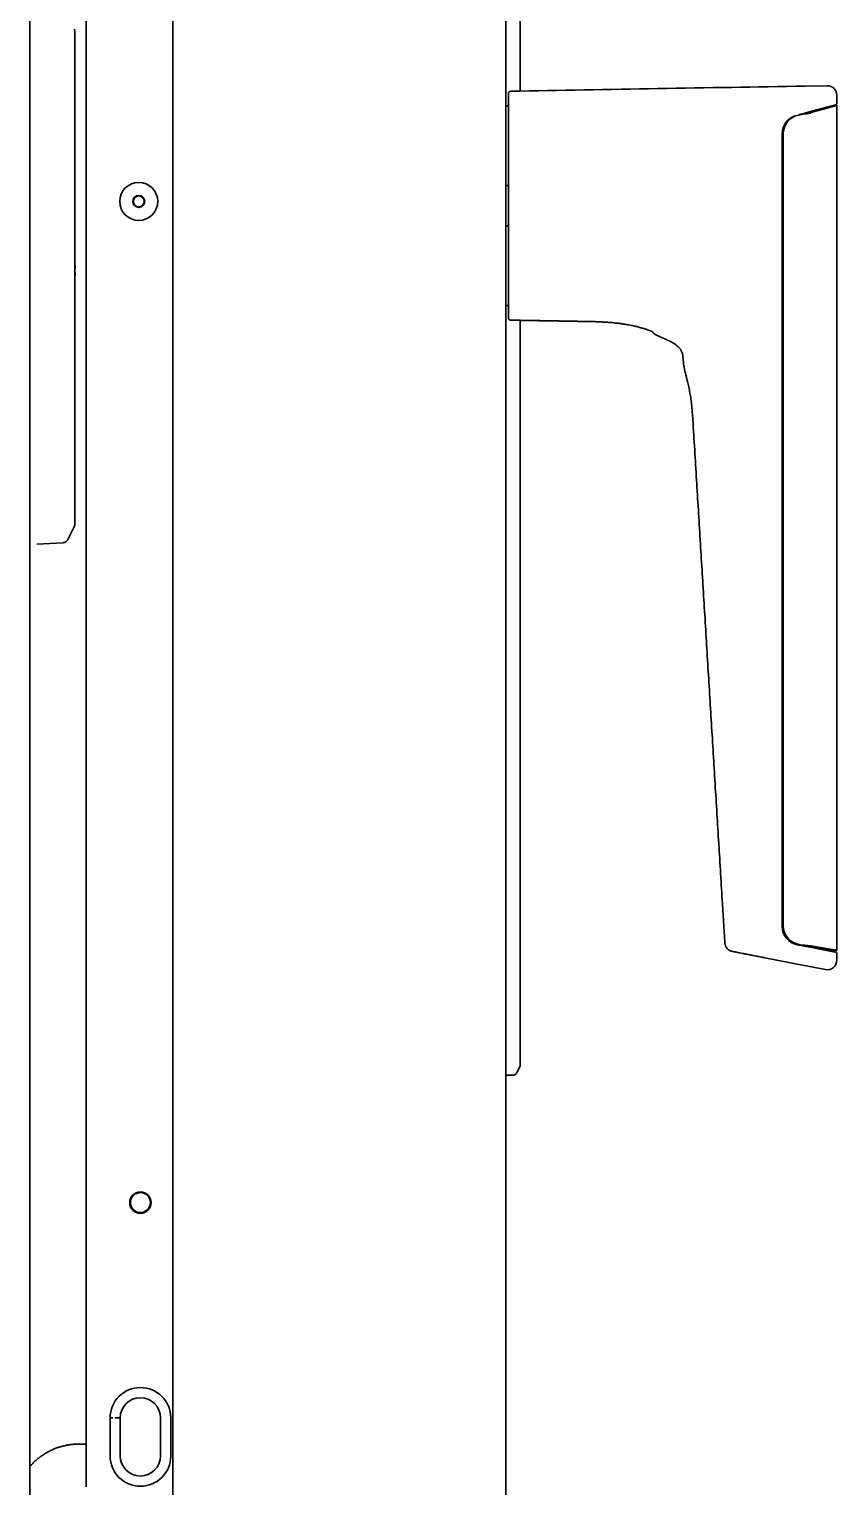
# Model space of a CAD drawing. Extents: x 53 to 4125, y 6244 to 9910.
# Drawn here: x 3955.1 to 4124.8, y 8157.2 to 8463.5 of the extents above; entities that cross this region are included whole.
import ezdxf

# ---------------------------------------------------------------- set-up
doc = ezdxf.new("R2010")
doc.units = 0
doc.header["$LTSCALE"] = 5
doc.layers.add('1', color=7, linetype='CONTINUOUS', true_color=0xffffff)

msp = doc.modelspace()

# ---------------------------------------------------------------- linework, layer by layer
at = {"layer": '1', "color": 7, "linetype": 'Continuous', "lineweight": 35}
for p, q in [((3985.3, 8055.9), (3985.3, 8739.4)), ((4055.3, 8055.9), (4055.3, 8739.4)), ((3955.3, 8011.34), (3955.3, 8727.1)), ((3967.1, 8381.41), (3967.1, 8695.72)), ((4058.3, 8457.15), (4058.3, 8635.65)), ((3964.74, 8463.05), (3964.74, 8461.29)), ((3964.74, 8461.29), (3964.74, 8361.29)), ((4058.3, 8450.5), (4058.3, 8457.15)), ((4122.76, 8451.62), (4118.1, 8451.54)), ((4124.8, 8447.89), (4124.8, 8449.62)), ((4055.3, 8447.4), (4055.8, 8447.4)), ((4118.05, 8445.85), (4119.23, 8446.17)), ((4123.5, 8447.31), (4118.61, 8445.96)), ((4119.23, 8446.17), (4124.09, 8447.47)), ((4119.31, 8445.96), (4124.21, 8447.31)), ((4122.97, 8447.17), (4122.97, 8447.16)), ((4123.05, 8447.18), (4123.05, 8447.19)), ((4123.5, 8447.31), (4124.21, 8447.31)), ((4124.09, 8447.47), (4124.57, 8447.6)), ((4124.8, 8447.5), (4124.21, 8447.5)), ((4124.8, 8447.4), (4124.8, 8447.5)), ((4124.8, 8269.9), (4124.8, 8447.4)), ((4116.78, 8445.55), (4117.94, 8445.77)), ((4116.78, 8445.45), (4117.94, 8445.67)), ((4117.92, 8445.77), (4117.33, 8445.66)), ((4117.92, 8445.77), (4117.94, 8445.77)), ((4117.94, 8445.67), (4117.94, 8445.77)), ((4118.61, 8445.96), (4119.31, 8445.96)), ((4119.31, 8445.86), (4119.31, 8445.96)), ((4113.3, 8275.01), (4113.3, 8441.51)), ((4113.55, 8441.52), (4113.55, 8274.95)), ((4055.8, 8430.65), (4055.3, 8430.65)), ((4055.8, 8428.45), (4055.8, 8425.19)), ((4055.8, 8422.15), (4055.3, 8422.15)), ((4055.8, 8405.4), (4055.3, 8405.4)), ((4058.3, 8262.65), (4058.3, 8402.31)), ((4058.3, 8382.62), (4058.36, 8382.62)), ((4058.3, 8382.02), (4058.36, 8382.02)), ((3967.1, 8157.15), (3967.1, 8381.41)), ((4058.36, 8378.42), (4058.3, 8378.42)), ((4058.36, 8377.82), (4058.3, 8377.82)), ((4058.3, 8377.07), (4058.36, 8377.07)), ((3964.74, 8361.29), (3964.74, 8359.52)), ((3963.17, 8356.13), (3964.64, 8359.08)), ((3962.32, 8355.58), (3956.74, 8355.29)), ((4058.3, 8338.28), (4058.36, 8338.28)), ((4058.36, 8338.28), (4058.3, 8338.28)), ((4058.3, 8338.28), (4058.36, 8338.28)), ((4058.3, 8337.85), (4058.36, 8337.85)), ((4058.3, 8337.81), (4058.36, 8337.81)), ((4058.3, 8337.8), (4058.36, 8337.8)), ((4058.36, 8336.66), (4058.3, 8336.66)), ((4058.3, 8336.19), (4058.36, 8336.19)), ((4058.36, 8335.3), (4058.3, 8335.3)), ((4058.3, 8334.88), (4058.36, 8334.88)), ((4058.36, 8334.87), (4058.3, 8334.87)), ((4058.36, 8334.87), (4058.3, 8334.87)), ((4058.3, 8329.25), (4058.36, 8329.25)), ((4058.3, 8329.23), (4058.36, 8329.23)), ((4058.3, 8329.2), (4058.36, 8329.2)), ((4058.36, 8328.01), (4058.3, 8328.01)), ((4058.36, 8326.71), (4058.3, 8326.71)), ((4058.36, 8326.69), (4058.3, 8326.69)), ((4058.36, 8310.34), (4058.3, 8310.34)), ((4058.3, 8286.95), (4058.36, 8286.95)), ((4058.36, 8281.85), (4058.3, 8281.85)), ((4109.69, 8268.34), (4117.55, 8266.81)), ((4118.03, 8270.79), (4116.53, 8271.08)), ((4117.04, 8270.98), (4117.06, 8270.98)), ((4117.06, 8271.08), (4117.94, 8270.97)), ((4117.06, 8270.98), (4117.94, 8270.87)), ((4117.92, 8270.87), (4117.1, 8270.97)), ((4117.92, 8270.87), (4117.94, 8270.87)), ((4119.21, 8270.56), (4118.03, 8270.79)), ((4123.5, 8269.9), (4118.61, 8270.75)), ((4124.07, 8269.62), (4119.21, 8270.56)), ((4119.31, 8270.85), (4124.21, 8270)), ((4119.31, 8270.75), (4124.21, 8269.9)), ((4123.5, 8269.9), (4124.21, 8269.9)), ((4124.55, 8269.52), (4124.07, 8269.62)), ((4124.8, 8270), (4124.21, 8270)), ((4124.8, 8269.9), (4124.21, 8269.9)), ((4124.8, 8267.83), (4124.8, 8269.23)), ((4117.55, 8266.81), (4122.41, 8265.86)), ((4058.3, 8260.89), (4058.3, 8262.65)), ((4058.3, 8257.89), (4058.3, 8260.89)), ((4058.3, 8247.58), (4058.3, 8257.89)), ((4058.3, 8245.89), (4058.3, 8247.58)), ((4057.57, 8244.2), (4058.19, 8245.44)), ((4055.3, 8243.65), (4056.68, 8243.65)), ((3972.14, 8171.65), (3972.14, 8163.65)), ((3972.14, 8171.65), (3972.75, 8171.65)), ((3974.28, 8171.65), (3973.15, 8171.65)), ((3974.28, 8163.65), (3974.28, 8171.65)), ((3982.73, 8171.65), (3982.73, 8163.65)), ((3984.87, 8163.65), (3984.87, 8171.65))]:
    msp.add_line(p, q, dxfattribs=at)
for centre, radius in [((3978.17, 8427.29), 4), ((3978.17, 8427.29), 1.25), ((3978.17, 8427.29), 1.15), ((3978.51, 8216.9), 2.25), ((3978.51, 8216.9), 2.1)]:
    msp.add_circle(centre, radius, dxfattribs=at)
for centre, radius, start, end in [((3963.74, 8463.05), 1, 0, 26.5651), ((4056.3, 8449.96), 0.5, 91, 180), ((4122.8, 8449.62), 2, 0, 91), ((4124.5, 8447.89), 0.3, 285, 0), ((4117.3, 8441.51), 4, 105, 180), ((3963.74, 8359.52), 1, 333.4349, 0), ((3962.27, 8356.58), 1, 273, 333.4349), ((4117.3, 8275.01), 4, 180, 259), ((4124.5, 8269.23), 0.3, 0, 79), ((4122.8, 8267.83), 2, 259, 0), ((4056.68, 8244.65), 1, 270, 333.4349), ((4057.3, 8245.89), 1, 333.4349, 0), ((3978.51, 8171.65), 6.37, 0, 180), ((3978.51, 8171.65), 4.23, 0, 180), ((3978.51, 8163.65), 6.37, 180, 0), ((3978.51, 8163.65), 4.23, 180, 0)]:
    msp.add_arc(centre, radius, start, end, dxfattribs=at)
at = {"layer": '1', "color": 7, "linetype": 'Continuous', "lineweight": 35, "extrusion": (0, 0, -1)}
for centre, major_axis, ratio, start_param, end_param in [((4117.55, 8441.52), (0, -4), 0.999762, 1.570796, 2.949606), ((4117.55, 8275.05), (0, -4), 0.999762, 0.122173, 1.570796), ((4103.27, 8271.62), (0.38, 1.96), 1, 3.141608, 4.455737)]:
    msp.add_ellipse(centre, major_axis=major_axis, ratio=ratio, start_param=start_param, end_param=end_param, dxfattribs=at)
at = {"layer": '1', "color": 7, "linetype": 'Continuous', "lineweight": 35}
for points, degree, knots in [([(4055.8, 8449.96), (4055.8, 8449.96), (4055.8, 8449.93), (4055.8, 8449.79), (4055.8, 8449.68), (4055.8, 8449.52), (4055.8, 8449.48), (4055.8, 8449.41), (4055.8, 8449.34), (4055.8, 8449.21), (4055.8, 8449.12), (4055.8, 8448.8), (4055.8, 8448.32), (4055.8, 8447.72), (4055.8, 8447.21), (4055.8, 8447.04), (4055.8, 8446.81), (4055.8, 8446.76), (4055.8, 8446.67), (4055.8, 8446.52), (4055.8, 8446.38), (4055.8, 8445.88), (4055.8, 8445.46), (4055.8, 8444.57), (4055.8, 8444.09), (4055.8, 8443.1), (4055.8, 8442.57), (4055.8, 8441.89), (4055.8, 8441.75), (4055.8, 8441.47), (4055.8, 8441.33), (4055.8, 8440.9), (4055.8, 8440.62), (4055.8, 8439.74), (4055.8, 8439.14), (4055.8, 8437.91), (4055.8, 8437.28), (4055.8, 8436.3), (4055.8, 8435.98), (4055.8, 8435.31), (4055.8, 8434.98), (4055.8, 8433.97), (4055.8, 8433.29), (4055.8, 8431.93), (4055.8, 8431.24), (4055.8, 8429.85), (4055.8, 8429.15), (4055.8, 8428.45)], 3, [0, 0, 0, 0, 0.0625, 0.0625, 0.125, 0.125, 0.132813, 0.140625, 0.15625, 0.15625, 0.1875, 0.1875, 0.25, 0.3125, 0.3125, 0.34375, 0.34375, 0.351563, 0.351563, 0.359375, 0.375, 0.375, 0.4375, 0.4375, 0.5, 0.5, 0.5625, 0.5625, 0.578125, 0.578125, 0.59375, 0.59375, 0.625, 0.625, 0.6875, 0.6875, 0.75, 0.75, 0.78125, 0.78125, 0.8125, 0.8125, 0.875, 0.875, 0.9375, 0.9375, 1, 1, 1, 1]), ([(4124.21, 8447.31), (4124.3, 8447.32), (4124.39, 8447.34), (4124.53, 8447.37), (4124.59, 8447.39), (4124.69, 8447.42), (4124.73, 8447.44), (4124.78, 8447.47), (4124.8, 8447.49), (4124.8, 8447.5)], 3, [0, 0, 0, 0, 0.25, 0.25, 0.5, 0.5, 0.75, 0.75, 1, 1, 1, 1]), ([(4118.61, 8445.96), (4118.56, 8445.95), (4118.51, 8445.93), (4118.41, 8445.9), (4118.35, 8445.88), (4118.23, 8445.85), (4118.17, 8445.84), (4118.05, 8445.8), (4117.98, 8445.79), (4117.92, 8445.77)], 3, [0, 0, 0, 0, 0.25, 0.25, 0.5, 0.5, 0.75, 0.75, 1, 1, 1, 1]), ([(4117.94, 8445.77), (4118.07, 8445.79), (4118.2, 8445.8), (4118.45, 8445.84), (4118.57, 8445.85), (4118.8, 8445.88), (4118.91, 8445.9), (4119.12, 8445.93), (4119.22, 8445.95), (4119.31, 8445.96)], 3, [0, 0, 0, 0, 0.25, 0.25, 0.5, 0.5, 0.75, 0.75, 1, 1, 1, 1]), ([(4117.94, 8445.67), (4118.07, 8445.69), (4118.2, 8445.7), (4118.45, 8445.74), (4118.57, 8445.75), (4118.8, 8445.78), (4118.91, 8445.8), (4119.12, 8445.83), (4119.22, 8445.85), (4119.31, 8445.86)], 3, [0, 0, 0, 0, 0.25, 0.25, 0.5, 0.5, 0.75, 0.75, 1, 1, 1, 1]), ([(4055.8, 8425.19), (4055.8, 8424.46), (4055.8, 8423.73), (4055.8, 8422.28), (4055.8, 8421.55), (4055.8, 8420.66), (4055.8, 8420.48), (4055.8, 8420.21), (4055.8, 8420.12), (4055.8, 8419.94), (4055.8, 8419.5), (4055.8, 8419.06), (4055.8, 8418.01), (4055.8, 8416.64), (4055.8, 8415.33), (4055.8, 8414.37), (4055.8, 8414.05), (4055.8, 8413.58), (4055.8, 8413.42), (4055.8, 8413.19), (4055.8, 8413.11), (4055.8, 8412.96), (4055.8, 8412.88), (4055.8, 8412.19), (4055.8, 8411.61), (4055.8, 8410.48), (4055.8, 8409.94), (4055.8, 8408.91), (4055.8, 8408.42), (4055.8, 8407.89), (4055.8, 8407.83), (4055.8, 8407.72), (4055.8, 8407.66), (4055.8, 8407.49), (4055.8, 8407.38), (4055.8, 8407.05), (4055.8, 8406.83), (4055.8, 8406.22), (4055.8, 8405.85), (4055.8, 8405.16), (4055.8, 8404.84), (4055.8, 8404.42), (4055.8, 8404.29), (4055.8, 8404.13), (4055.8, 8404.1), (4055.8, 8404.04), (4055.8, 8403.95), (4055.8, 8403.86), (4055.8, 8403.6), (4055.8, 8403.42), (4055.8, 8403.13), (4055.8, 8403.02), (4055.8, 8402.88), (4055.8, 8402.84), (4055.8, 8402.84)], 3, [0, 0, 0, 0, 0.0625, 0.0625, 0.125, 0.125, 0.140625, 0.140625, 0.148438, 0.148438, 0.15625, 0.1875, 0.1875, 0.25, 0.3125, 0.3125, 0.34375, 0.34375, 0.359375, 0.359375, 0.367188, 0.367188, 0.375, 0.375, 0.4375, 0.4375, 0.5, 0.5, 0.5625, 0.5625, 0.570313, 0.570313, 0.578125, 0.578125, 0.59375, 0.59375, 0.625, 0.625, 0.6875, 0.6875, 0.75, 0.75, 0.78125, 0.78125, 0.789063, 0.789063, 0.796875, 0.8125, 0.8125, 0.875, 0.875, 0.9375, 0.9375, 1, 1, 1, 1]), ([(3964.78, 8413.79), (3964.78, 8413.85), (3964.77, 8413.93), (3964.75, 8414), (3964.75, 8414.01)], 3, [0, 0, 0, 0, 0.875944, 1, 1, 1, 1]), ([(3964.75, 8411.55), (3964.75, 8411.57), (3964.76, 8411.64), (3964.78, 8411.72), (3964.78, 8411.79)], 3, [0, 0, 0, 0, 0.189627, 1, 1, 1, 1]), ([(4056.29, 8402.34), (4056.25, 8402.34), (4056.22, 8402.35), (4056.16, 8402.36), (4056.13, 8402.37), (4056.07, 8402.39), (4056.04, 8402.41), (4055.99, 8402.45), (4055.96, 8402.47), (4055.92, 8402.51), (4055.9, 8402.54), (4055.86, 8402.59), (4055.84, 8402.62), (4055.82, 8402.68), (4055.81, 8402.71), (4055.8, 8402.78), (4055.8, 8402.81), (4055.8, 8402.84)], 3, [0, 0, 0, 0, 0.125, 0.125, 0.25, 0.25, 0.375, 0.375, 0.5, 0.5, 0.625, 0.625, 0.75, 0.75, 0.875, 0.875, 1, 1, 1, 1]), ([(4060.48, 8402.27), (4060.28, 8402.27), (4059.88, 8402.28), (4060.65, 8402.26), (4061.95, 8402.24), (4062.67, 8402.23), (4062.9, 8402.23)], 2, [0, 0, 0, 0.129316, 0.445828, 0.762339, 0.920595, 1, 1, 1]), ([(4063.25, 8402.22), (4063.24, 8402.22), (4063.22, 8402.22), (4063.2, 8402.22), (4063.17, 8402.22), (4063.15, 8402.22), (4063.12, 8402.22), (4063.1, 8402.22), (4063.07, 8402.22), (4063.04, 8402.22), (4063.02, 8402.22), (4062.99, 8402.22), (4062.97, 8402.22), (4062.94, 8402.23), (4062.92, 8402.23), (4062.89, 8402.23), (4062.86, 8402.23), (4062.84, 8402.23), (4062.81, 8402.23), (4062.79, 8402.23), (4062.76, 8402.23), (4062.74, 8402.23), (4062.71, 8402.23), (4062.68, 8402.23), (4062.66, 8402.23), (4062.63, 8402.23), (4062.61, 8402.23), (4062.58, 8402.23), (4062.55, 8402.23), (4062.53, 8402.23), (4062.5, 8402.23), (4062.48, 8402.23), (4062.45, 8402.23), (4062.43, 8402.23), (4062.4, 8402.24), (4062.37, 8402.24), (4062.35, 8402.24), (4062.32, 8402.24), (4062.3, 8402.24), (4062.27, 8402.24), (4062.24, 8402.24), (4062.21, 8402.24), (4062.17, 8402.24), (4062.11, 8402.24), (4062.06, 8402.24), (4062.01, 8402.24), (4061.96, 8402.24), (4061.92, 8402.24), (4061.87, 8402.24), (4061.82, 8402.25), (4061.77, 8402.25), (4061.72, 8402.25), (4061.67, 8402.25), (4061.63, 8402.25), (4061.58, 8402.25), (4061.53, 8402.25), (4061.49, 8402.25), (4061.44, 8402.25), (4061.4, 8402.25), (4061.35, 8402.25), (4061.31, 8402.25), (4061.28, 8402.25), (4061.27, 8402.25)], 3, [0, 0, 0, 0, 0.012531, 0.025045, 0.037542, 0.050023, 0.06249, 0.074944, 0.087386, 0.099818, 0.112241, 0.124655, 0.137064, 0.149467, 0.161866, 0.174262, 0.186658, 0.199053, 0.21145, 0.22385, 0.236253, 0.248663, 0.261079, 0.273503, 0.285937, 0.298382, 0.310839, 0.323309, 0.335795, 0.348297, 0.360817, 0.373356, 0.385916, 0.398497, 0.411101, 0.42373, 0.436385, 0.449068, 0.461778, 0.474519, 0.487291, 0.500095, 0.525436, 0.550677, 0.575829, 0.600903, 0.625909, 0.650858, 0.67576, 0.700626, 0.725466, 0.750291, 0.775111, 0.799938, 0.824781, 0.84965, 0.874557, 0.899511, 0.924523, 0.949602, 0.974757, 1, 1, 1, 1]), ([(4063.25, 8402.22), (4065.66, 8402.18), (4068.06, 8402.14), (4069.11, 8402.12), (4070.58, 8402.09), (4072.16, 8402.06), (4073.12, 8402.05)], 2, [0, 0, 0, 0.486122, 0.486122, 0.743061, 0.743061, 1, 1, 1]), ([(4073.12, 8402.05), (4073.17, 8402.05), (4073.25, 8402.04), (4073.38, 8402.04), (4073.51, 8402.04), (4073.64, 8402.04), (4073.77, 8402.03), (4073.89, 8402.03), (4074.02, 8402.03), (4074.14, 8402.02), (4074.27, 8402.02), (4074.39, 8402.01), (4074.51, 8402.01), (4074.64, 8402.01), (4074.76, 8402), (4074.88, 8402), (4075, 8401.99), (4075.12, 8401.98), (4075.24, 8401.98), (4075.35, 8401.97), (4075.47, 8401.97), (4075.59, 8401.96), (4075.7, 8401.95), (4075.82, 8401.95), (4075.93, 8401.94), (4076.05, 8401.93), (4076.16, 8401.93), (4076.27, 8401.92), (4076.38, 8401.91), (4076.5, 8401.91), (4076.61, 8401.9), (4076.72, 8401.89), (4076.82, 8401.88), (4076.93, 8401.87), (4077.04, 8401.86), (4077.15, 8401.86), (4077.44, 8401.83), (4077.95, 8401.78), (4078.72, 8401.7), (4079.61, 8401.59), (4080.6, 8401.44), (4081.45, 8401.28), (4082.11, 8401.14), (4082.57, 8401.04), (4083.01, 8400.93), (4083.44, 8400.81), (4083.86, 8400.69), (4084.27, 8400.57), (4084.67, 8400.44), (4085.06, 8400.3), (4085.44, 8400.16), (4085.73, 8400.05), (4085.95, 8399.96), (4086.03, 8399.92), (4086.08, 8399.9), (4086.08, 8399.9)], 3, [0, 0, 0, 0, 0.009872, 0.019683, 0.029433, 0.039123, 0.048753, 0.058324, 0.067837, 0.077291, 0.086688, 0.096028, 0.105311, 0.114539, 0.12371, 0.132827, 0.141889, 0.150897, 0.159851, 0.168752, 0.1776, 0.186396, 0.195141, 0.203833, 0.212475, 0.221066, 0.229607, 0.238099, 0.246541, 0.254934, 0.263279, 0.271576, 0.279825, 0.288027, 0.296182, 0.304291, 0.312354, 0.361118, 0.420112, 0.488181, 0.564112, 0.646709, 0.682887, 0.71828, 0.752931, 0.786879, 0.820163, 0.852821, 0.88489, 0.916406, 0.947404, 0.977918, 0.987818, 0.999962, 1, 1, 1, 1]), ([(4092.22, 8395.64), (4092.2, 8395.73), (4092.13, 8395.88), (4091.99, 8396.13), (4091.88, 8396.29), (4091.75, 8396.45), (4091.6, 8396.62), (4091.44, 8396.77), (4091.19, 8397), (4090.6, 8397.44), (4089.67, 8397.96), (4088.45, 8398.52), (4087.17, 8399.07), (4086.23, 8399.54), (4086.05, 8399.81), (4086.1, 8399.92)], 3, [0, 0, 0, 0, 0.023349, 0.032184, 0.040331, 0.048192, 0.05629, 0.065183, 0.075369, 0.101082, 0.180904, 0.308057, 0.492081, 0.743486, 1, 1, 1, 1]), ([(4094.55, 8381.4), (4094.49, 8382.47), (4094.36, 8384.02), (4094.11, 8386.04), (4093.89, 8387.39), (4093.63, 8388.68), (4093.22, 8390.31), (4092.83, 8391.75), (4092.61, 8393.18), (4092.51, 8394.33), (4092.44, 8395.12), (4092.27, 8395.53), (4092.22, 8395.64)], 3, [0, 0, 0, 0, 0.144091, 0.20579, 0.261659, 0.315879, 0.376372, 0.53655, 0.728178, 0.906368, 0.975669, 1, 1, 1, 1]), ([(4102.88, 8269.66), (4102.88, 8269.66), (4102.88, 8269.66), (4102.88, 8269.66), (4102.88, 8269.66), (4102.89, 8269.66), (4102.89, 8269.66), (4102.9, 8269.66), (4102.91, 8269.66), (4102.96, 8269.65), (4103, 8269.64), (4103.12, 8269.62), (4103.19, 8269.6), (4103.37, 8269.57), (4103.47, 8269.55), (4103.7, 8269.5), (4103.83, 8269.48), (4104.12, 8269.42), (4104.44, 8269.36), (4105, 8269.25), (4105.44, 8269.16), (4105.67, 8269.12)], 3, [0, 0, 0, 0, 0.000465, 0.000465, 0.031701, 0.031701, 0.062936, 0.062936, 0.125407, 0.125407, 0.250349, 0.250349, 0.375291, 0.375291, 0.500233, 0.500233, 0.625175, 0.625175, 0.750116, 0.875058, 1, 1, 1, 1]), ([(4105.67, 8269.12), (4105.74, 8269.11), (4105.82, 8269.09), (4105.98, 8269.06), (4106.03, 8269.05), (4106.11, 8269.03), (4106.12, 8269.03), (4106.15, 8269.03), (4106.2, 8269.02), (4106.25, 8269.01), (4106.41, 8268.98), (4106.56, 8268.95), (4106.79, 8268.9), (4106.87, 8268.89), (4106.98, 8268.86), (4107, 8268.86), (4107.04, 8268.85), (4107.07, 8268.85), (4107.13, 8268.84), (4107.18, 8268.83), (4107.4, 8268.78), (4107.59, 8268.75), (4107.89, 8268.69), (4107.99, 8268.67), (4108.14, 8268.64), (4108.19, 8268.63), (4108.29, 8268.61), (4108.35, 8268.6), (4108.61, 8268.55), (4108.82, 8268.51), (4109.25, 8268.42), (4109.47, 8268.38), (4109.69, 8268.34)], 3, [0, 0, 0, 0, 0.125, 0.125, 0.1875, 0.1875, 0.203125, 0.203125, 0.21875, 0.25, 0.25, 0.375, 0.375, 0.4375, 0.4375, 0.453125, 0.453125, 0.46875, 0.46875, 0.5, 0.5, 0.625, 0.625, 0.6875, 0.6875, 0.71875, 0.71875, 0.75, 0.75, 0.875, 0.875, 1, 1, 1, 1]), ([(4118.61, 8270.75), (4118.52, 8270.77), (4118.41, 8270.79), (4118.17, 8270.83), (4118.05, 8270.85), (4117.92, 8270.87)], 3, [0, 0, 0, 0, 0.5, 0.5, 1, 1, 1, 1]), ([(4117.94, 8270.97), (4118.2, 8270.95), (4118.45, 8270.93), (4118.92, 8270.89), (4119.13, 8270.87), (4119.31, 8270.85)], 3, [0, 0, 0, 0, 0.5, 0.5, 1, 1, 1, 1]), ([(4117.94, 8270.87), (4118.2, 8270.85), (4118.45, 8270.83), (4118.92, 8270.79), (4119.13, 8270.77), (4119.31, 8270.75)], 3, [0, 0, 0, 0, 0.5, 0.5, 1, 1, 1, 1])]:
    msp.add_open_spline(points, degree=degree, knots=knots, dxfattribs=at)
for points, degree in [([(4118.1, 8451.54), (4097.5, 8451.18), (4076.89, 8450.82), (4056.29, 8450.46)], 3), ([(3964.78, 8413.29), (3964.78, 8413.31), (3964.79, 8413.36), (3964.79, 8413.43), (3964.79, 8413.5), (3964.79, 8413.57), (3964.79, 8413.64), (3964.79, 8413.72), (3964.78, 8413.76), (3964.78, 8413.79)], 3), ([(3964.78, 8411.79), (3964.78, 8411.81), (3964.79, 8411.87), (3964.79, 8411.94), (3964.79, 8412.01), (3964.79, 8412.08), (3964.79, 8412.15), (3964.79, 8412.22), (3964.78, 8412.27), (3964.78, 8412.29)], 3), ([(4056.29, 8402.34), (4058.68, 8402.3), (4061.27, 8402.25)], 2), ([(4100.72, 8280.51), (4094.55, 8381.4)], 1), ([(4101.27, 8271.49), (4100.72, 8280.51)], 1)]:
    msp.add_open_spline(points, degree=degree, dxfattribs=at)
msp.add_rational_spline([(3967.13, 8166.07), (3963.79, 8166.44), (3960.52, 8165.73), (3957.68, 8164.05), (3955.51, 8161.67), (3955.45, 8161.61), (3955.38, 8161.55), (3955.3, 8161.51), (3955.21, 8161.49), (3955.19, 8161.49), (3955.18, 8161.49), (3955.16, 8161.48), (3955.15, 8161.48)], [0.499655350133, 0.482189913623, 0.483788026206, 0.50444968788, 0.544174898647, 0.531788766491, 0.527660055772, 0.531788766491, 0.544174898647, 0.544174898647, 0.544077319668, 0.543914335953, 0.543711049309], degree=4, knots=[0, 0, 0, 0, 0, 0.969667, 0.969667, 0.969667, 0.969667, 0.995868, 0.995868, 0.995868, 0.995868, 1, 1, 1, 1, 1], dxfattribs=at)

doc.saveas('drawing.dxf')
